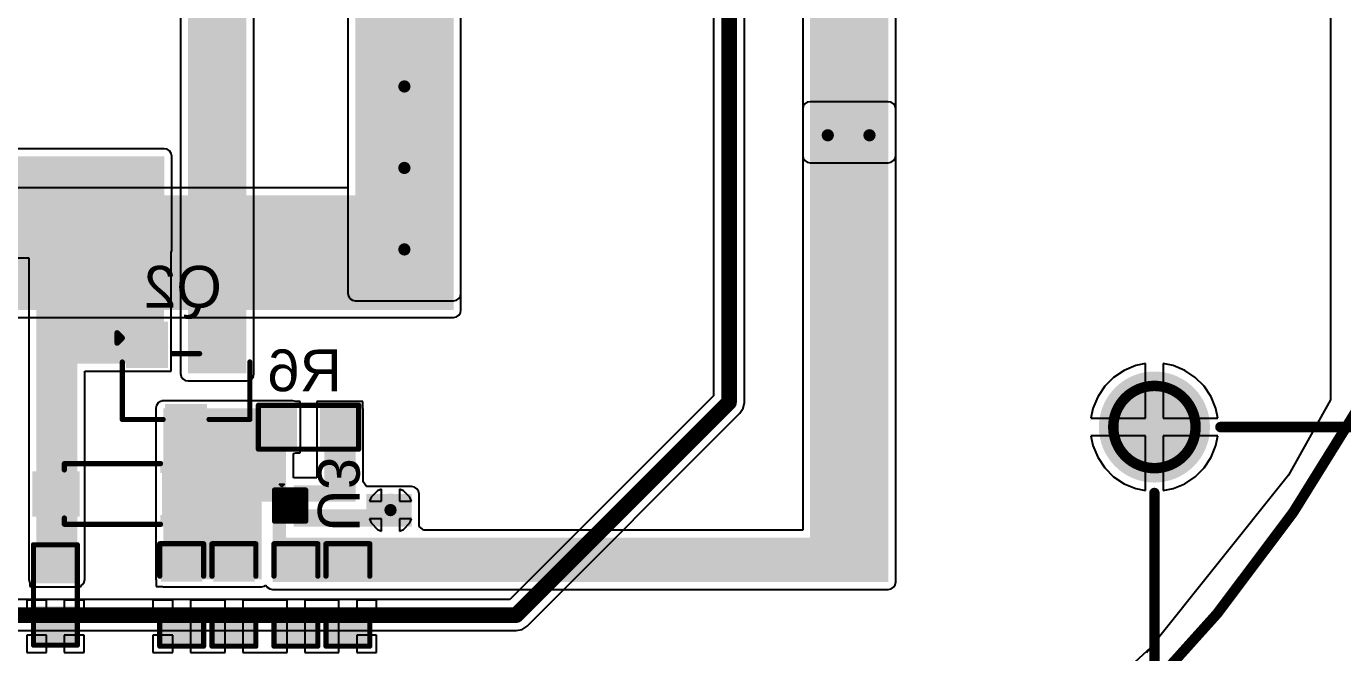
# Model space of a CAD drawing. Header units: millimetres. Extents: x -8 to 110, y -24 to 86.
# Drawn here: x 52.59 to 84.57, y -5.49 to 9.74 of the extents above; entities that cross this region are included whole.
import ezdxf

# ---------------------------------------------------------------- set-up
doc = ezdxf.new("R2010")
doc.units = ezdxf.units.MM
for name, color, linetype in [('BottomLayer', 5, 'Continuous'), ('BottomOverlay', 54, 'Continuous'), ('BottomPaste', 16, 'Continuous'), ('BottomSolder', 6, 'Continuous'), ('Mechanical1', 6, 'Continuous'), ('Mechanical2', 216, 'Continuous'), ('MultiLayer', 9, 'Continuous'), ('PadHoleLayer', 156, 'Continuous'), ('TopLayer', 1, 'Continuous'), ('TopSolder', 216, 'Continuous'), ('ViaHoleLayer', 16, 'Continuous')]:
    doc.layers.add(name, color=color, linetype=linetype)
doc.styles.add('Arial', font='', dxfattribs={"height": 0.2})
doc.styles.get('Arial').set_extended_font_data('Arial')

# ---------------------------------------------------------------- blocks, each defined once
blk = doc.blocks.new('4_WCSP__0_63_0_63__B_5')
at = {"layer": 'BottomLayer'}
for points in [[(-0.275, 0.24), (-0.11, 0.24), (-0.11, 0.075), (-0.275, 0.075)], [(0.075, 0.24), (0.24, 0.24), (0.24, 0.075), (0.075, 0.075)], [(-0.275, -0.11), (-0.11, -0.11), (-0.11, -0.275), (-0.275, -0.275)], [(0.075, -0.11), (0.24, -0.11), (0.24, -0.275), (0.075, -0.275)]]:
    blk.add_hatch(color=5, dxfattribs=at).paths.add_polyline_path(points)
at = {"layer": 'BottomPaste'}
for points in [[(-0.275, 0.24), (-0.11, 0.24), (-0.11, 0.075), (-0.275, 0.075)], [(0.075, 0.24), (0.24, 0.24), (0.24, 0.075), (0.075, 0.075)], [(-0.275, -0.11), (-0.11, -0.11), (-0.11, -0.275), (-0.275, -0.275)], [(0.075, -0.11), (0.24, -0.11), (0.24, -0.275), (0.075, -0.275)]]:
    blk.add_hatch(color=16, dxfattribs=at).paths.add_polyline_path(points)
at = {"layer": 'BottomSolder'}
for points in [[(-0.377, 0.342), (-0.008, 0.342), (-0.008, -0.027), (-0.377, -0.027)], [(-0.027, 0.342), (0.342, 0.342), (0.342, -0.027), (-0.027, -0.027)], [(-0.377, -0.008), (-0.008, -0.008), (-0.008, -0.377), (-0.377, -0.377)], [(-0.027, -0.008), (0.342, -0.008), (0.342, -0.377), (-0.027, -0.377)]]:
    blk.add_hatch(color=6, dxfattribs=at).paths.add_polyline_path(points)
at = {"layer": 'BottomOverlay'}
for p, q in [((-0.535, -0.275), (-0.535, -0.148)), ((-0.535, -0.148), (-0.47, -0.214)), ((-0.466, -0.214), (-0.535, -0.275)), ((-0.47, -0.214), (-0.466, -0.214))]:
    blk.add_line(p, q, dxfattribs=at)
at = {"layer": 'BottomOverlay', "const_width": 0.127}
for points in [[(0.364, 0.366), (-0.393, 0.366)], [(-0.393, -0.39), (-0.393, 0.366)], [(0.364, -0.39), (0.364, 0.366)], [(0.364, -0.39), (-0.393, -0.39)]]:
    blk.add_lwpolyline(points, dxfattribs=at)
at = {"layer": 'BottomOverlay', "const_width": 0.0635}
for points in [[(-0.424, 0.366, 1), (-0.361, 0.366, 1)], [(-0.424, 0.366, 1), (-0.361, 0.366, 1)], [(0.332, 0.366, 1), (0.396, 0.366, 1)], [(0.332, 0.366, 1), (0.396, 0.366, 1)], [(-0.424, -0.39, 1), (-0.361, -0.39, 1)], [(-0.424, -0.39, 1), (-0.361, -0.39, 1)], [(0.332, -0.39, 1), (0.396, -0.39, 1)], [(0.332, -0.39, 1), (0.396, -0.39, 1)]]:
    blk.add_lwpolyline(points, format="xyb", close=True, dxfattribs=at)
blk = doc.blocks.new('RES_0603_B_11')
at = {"layer": 'BottomLayer'}
for points in [[(-1.143, -0.4445), (-1.143, 0.4445), (-0.381, 0.4445), (-0.381, -0.4445)], [(0.381, -0.4445), (0.381, 0.4445), (1.143, 0.4445), (1.143, -0.4445)]]:
    blk.add_hatch(color=5, dxfattribs=at).paths.add_polyline_path(points)
at = {"layer": 'BottomPaste'}
for points in [[(-1.143, -0.4445), (-1.143, 0.4445), (-0.381, 0.4445), (-0.381, -0.4445)], [(0.381, -0.4445), (0.381, 0.4445), (1.143, 0.4445), (1.143, -0.4445)]]:
    blk.add_hatch(color=16, dxfattribs=at).paths.add_polyline_path(points)
at = {"layer": 'BottomSolder'}
for points in [[(-1.2446, -0.5461), (-1.2446, 0.5461), (-0.2794, 0.5461), (-0.2794, -0.5461)], [(0.2794, -0.5461), (0.2794, 0.5461), (1.2446, 0.5461), (1.2446, -0.5461)]]:
    blk.add_hatch(color=6, dxfattribs=at).paths.add_polyline_path(points)
at = {"layer": 'BottomOverlay', "const_width": 0.127}
for points in [[(-1.2192, 0.5334), (1.2192, 0.5334)], [(-1.2192, 0.5334), (-1.2192, -0.5334)], [(1.2192, 0.5334), (1.2192, -0.5334)], [(-1.2192, -0.5334), (1.2192, -0.5334)]]:
    blk.add_lwpolyline(points, dxfattribs=at)
at = {"layer": 'BottomOverlay', "const_width": 0.0635}
for points in [[(-1.25095, 0.5334, 1), (-1.18745, 0.5334, 1)], [(-1.25095, 0.5334, 1), (-1.18745, 0.5334, 1)], [(1.18745, 0.5334, 1), (1.25095, 0.5334, 1)], [(1.18745, 0.5334, 1), (1.25095, 0.5334, 1)], [(-1.25095, -0.5334, 1), (-1.18745, -0.5334, 1)], [(-1.25095, -0.5334, 1), (-1.18745, -0.5334, 1)], [(1.18745, -0.5334, 1), (1.25095, -0.5334, 1)], [(1.18745, -0.5334, 1), (1.25095, -0.5334, 1)]]:
    blk.add_lwpolyline(points, format="xyb", close=True, dxfattribs=at)
blk = doc.blocks.new('R___0603_B_17')
at = {"layer": 'BottomLayer'}
for points in [[(-1.143, -0.4445), (-1.143, 0.4445), (-0.381, 0.4445), (-0.381, -0.4445)], [(0.381, -0.4445), (0.381, 0.4445), (1.143, 0.4445), (1.143, -0.4445)]]:
    blk.add_hatch(color=5, dxfattribs=at).paths.add_polyline_path(points)
at = {"layer": 'BottomPaste'}
for points in [[(-1.143, -0.4445), (-1.143, 0.4445), (-0.381, 0.4445), (-0.381, -0.4445)], [(0.381, -0.4445), (0.381, 0.4445), (1.143, 0.4445), (1.143, -0.4445)]]:
    blk.add_hatch(color=16, dxfattribs=at).paths.add_polyline_path(points)
at = {"layer": 'BottomSolder'}
for points in [[(-1.2446, -0.5461), (-1.2446, 0.5461), (-0.2794, 0.5461), (-0.2794, -0.5461)], [(0.2794, -0.5461), (0.2794, 0.5461), (1.2446, 0.5461), (1.2446, -0.5461)]]:
    blk.add_hatch(color=6, dxfattribs=at).paths.add_polyline_path(points)
at = {"layer": 'BottomOverlay', "const_width": 0.127}
for points in [[(1.2192, 0.5334), (-1.2192, 0.5334)], [(-1.2192, 0.5334), (-1.2192, -0.5334)], [(1.2192, 0.5334), (1.2192, -0.5334)], [(1.2192, -0.5334), (-1.2192, -0.5334)]]:
    blk.add_lwpolyline(points, dxfattribs=at)
at = {"layer": 'BottomOverlay', "const_width": 0.0635}
for points in [[(-1.25095, 0.5334, 1), (-1.18745, 0.5334, 1)], [(-1.25095, 0.5334, 1), (-1.18745, 0.5334, 1)], [(1.18745, 0.5334, 1), (1.25095, 0.5334, 1)], [(1.18745, 0.5334, 1), (1.25095, 0.5334, 1)], [(-1.25095, -0.5334, 1), (-1.18745, -0.5334, 1)], [(-1.25095, -0.5334, 1), (-1.18745, -0.5334, 1)], [(1.18745, -0.5334, 1), (1.25095, -0.5334, 1)], [(1.18745, -0.5334, 1), (1.25095, -0.5334, 1)]]:
    blk.add_lwpolyline(points, format="xyb", close=True, dxfattribs=at)
blk = doc.blocks.new('SOT_23_B_23')
at = {"layer": 'BottomLayer'}
for points in [[(-1.36, 1.46), (-0.54, 1.46), (-0.54, 0.54), (-1.36, 0.54)], [(0.54, 1.46), (1.36, 1.46), (1.36, 0.54), (0.54, 0.54)], [(-0.41, -0.54), (0.41, -0.54), (0.41, -1.46), (-0.41, -1.46)]]:
    blk.add_hatch(color=5, dxfattribs=at).paths.add_polyline_path(points)
at = {"layer": 'BottomPaste'}
for points in [[(-1.36, 1.46), (-0.54, 1.46), (-0.54, 0.54), (-1.36, 0.54)], [(0.54, 1.46), (1.36, 1.46), (1.36, 0.54), (0.54, 0.54)], [(-0.41, -0.54), (0.41, -0.54), (0.41, -1.46), (-0.41, -1.46)]]:
    blk.add_hatch(color=16, dxfattribs=at).paths.add_polyline_path(points)
at = {"layer": 'BottomSolder'}
for points in [[(-1.462, 1.562), (-0.438, 1.562), (-0.438, 0.438), (-1.462, 0.438)], [(0.438, 1.562), (1.462, 1.562), (1.462, 0.438), (0.438, 0.438)], [(-0.512, -0.438), (0.512, -0.438), (0.512, -1.562), (-0.512, -1.562)]]:
    blk.add_hatch(color=6, dxfattribs=at).paths.add_polyline_path(points)
at = {"layer": 'BottomOverlay', "const_width": 0.127}
for points in [[(-1.676, 1.295), (-1.549, 1.168)], [(-1.676, 1.041), (-1.676, 1.295)], [(-1.676, 1.041), (-1.549, 1.168)], [(-1.549, -0.813), (-1.549, 0.584)], [(-0.33, 0.787), (0.33, 0.787)], [(1.549, -0.813), (1.549, 0.584)], [(-1.549, -0.813), (-0.559, -0.813)], [(0.559, -0.813), (1.549, -0.813)]]:
    blk.add_lwpolyline(points, dxfattribs=at)
at = {"layer": 'BottomOverlay', "const_width": 0.0635}
for points in [[(-1.708, 1.295, 1), (-1.645, 1.295, 1)], [(-1.708, 1.295, 1), (-1.645, 1.295, 1)], [(-1.708, 1.041, 1), (-1.645, 1.041, 1)], [(-1.708, 1.041, 1), (-1.645, 1.041, 1)], [(-1.581, 1.168, 1), (-1.518, 1.168, 1)], [(-1.581, 1.168, 1), (-1.518, 1.168, 1)], [(-1.581, 0.584, 1), (-1.518, 0.584, 1)], [(-0.362, 0.787, 1), (-0.298, 0.787, 1)], [(0.298, 0.787, 1), (0.362, 0.787, 1)], [(1.518, 0.584, 1), (1.581, 0.584, 1)], [(-1.581, -0.813, 1), (-1.518, -0.813, 1)], [(-1.581, -0.813, 1), (-1.518, -0.813, 1)], [(-0.591, -0.813, 1), (-0.527, -0.813, 1)], [(0.527, -0.813, 1), (0.591, -0.813, 1)], [(1.518, -0.813, 1), (1.581, -0.813, 1)], [(1.518, -0.813, 1), (1.581, -0.813, 1)]]:
    blk.add_lwpolyline(points, format="xyb", close=True, dxfattribs=at)
blk = doc.blocks.new('SOD_123_B_39')
at = {"layer": 'BottomLayer'}
for points in [[(-2.05, -0.45), (-2.05, 0.45), (-1.1, 0.45), (-1.1, -0.45)], [(1.1, -0.45), (1.1, 0.45), (2.05, 0.45), (2.05, -0.45)]]:
    blk.add_hatch(color=5, dxfattribs=at).paths.add_polyline_path(points)
at = {"layer": 'BottomOverlay'}
for points in [[(0.965, 0.508), (2.819, 0.508), (2.819, 0.8), (0.965, 0.8)], [(2.12, -0.787), (2.819, -0.787), (2.819, 0.787), (2.12, 0.787)], [(0.965, -0.8), (2.819, -0.8), (2.819, -0.508), (0.965, -0.508)]]:
    blk.add_hatch(color=54, dxfattribs=at).paths.add_polyline_path(points)
at = {"layer": 'BottomPaste'}
for points in [[(-2.05, -0.45), (-2.05, 0.45), (-1.1, 0.45), (-1.1, -0.45)], [(1.1, -0.45), (1.1, 0.45), (2.05, 0.45), (2.05, -0.45)]]:
    blk.add_hatch(color=16, dxfattribs=at).paths.add_polyline_path(points)
at = {"layer": 'BottomSolder'}
for points in [[(-2.152, -0.552), (-2.152, 0.552), (-0.998, 0.552), (-0.998, -0.552)], [(0.998, -0.552), (0.998, 0.552), (2.152, 0.552), (2.152, -0.552)]]:
    blk.add_hatch(color=6, dxfattribs=at).paths.add_polyline_path(points)
at = {"layer": 'BottomOverlay', "const_width": 0.127}
for points in [[(-1.372, 0.737), (0.965, 0.737)], [(-1.372, 0.584), (-1.372, 0.737)], [(-1.372, -0.737), (-1.372, -0.584)], [(-1.372, -0.737), (0.965, -0.737)]]:
    blk.add_lwpolyline(points, dxfattribs=at)
at = {"layer": 'BottomOverlay', "const_width": 0.0635}
for points in [[(-1.403, 0.737, 1), (-1.34, 0.737, 1)], [(-1.403, 0.737, 1), (-1.34, 0.737, 1)], [(-1.403, 0.584, 1), (-1.34, 0.584, 1)], [(0.933, 0.737, 1), (0.997, 0.737, 1)], [(-1.403, -0.584, 1), (-1.34, -0.584, 1)], [(-1.403, -0.737, 1), (-1.34, -0.737, 1)], [(-1.403, -0.737, 1), (-1.34, -0.737, 1)], [(0.933, -0.737, 1), (0.997, -0.737, 1)]]:
    blk.add_lwpolyline(points, format="xyb", close=True, dxfattribs=at)
blk = doc.blocks.new('C___0603_B_51')
at = {"layer": 'BottomLayer'}
for points in [[(-1.143, -0.445), (-1.143, 0.445), (-0.381, 0.445), (-0.381, -0.445)], [(0.381, -0.445), (0.381, 0.445), (1.143, 0.445), (1.143, -0.445)]]:
    blk.add_hatch(color=5, dxfattribs=at).paths.add_polyline_path(points)
at = {"layer": 'BottomPaste'}
for points in [[(-1.143, -0.445), (-1.143, 0.445), (-0.381, 0.445), (-0.381, -0.445)], [(0.381, -0.445), (0.381, 0.445), (1.143, 0.445), (1.143, -0.445)]]:
    blk.add_hatch(color=16, dxfattribs=at).paths.add_polyline_path(points)
at = {"layer": 'BottomSolder'}
for points in [[(-1.203, -0.504), (-1.203, 0.504), (-0.321, 0.504), (-0.321, -0.504)], [(0.321, -0.504), (0.321, 0.504), (1.203, 0.504), (1.203, -0.504)]]:
    blk.add_hatch(color=6, dxfattribs=at).paths.add_polyline_path(points)
at = {"layer": 'BottomOverlay', "const_width": 0.127}
for points in [[(-1.245, 0.533), (-1.245, -0.533)], [(-1.245, 0.533), (-0.457, 0.533)], [(0.457, 0.533), (1.245, 0.533)], [(1.245, 0.533), (1.245, -0.533)], [(-1.245, -0.533), (-0.457, -0.533)], [(0.457, -0.533), (1.245, -0.533)]]:
    blk.add_lwpolyline(points, dxfattribs=at)
at = {"layer": 'BottomOverlay', "const_width": 0.0635}
for points in [[(-1.276, 0.533, 1), (-1.213, 0.533, 1)], [(-1.276, 0.533, 1), (-1.213, 0.533, 1)], [(-0.489, 0.533, 1), (-0.425, 0.533, 1)], [(0.425, 0.533, 1), (0.489, 0.533, 1)], [(1.213, 0.533, 1), (1.276, 0.533, 1)], [(1.213, 0.533, 1), (1.276, 0.533, 1)], [(-1.276, -0.533, 1), (-1.213, -0.533, 1)], [(-1.276, -0.533, 1), (-1.213, -0.533, 1)], [(-0.489, -0.533, 1), (-0.425, -0.533, 1)], [(0.425, -0.533, 1), (0.489, -0.533, 1)], [(1.213, -0.533, 1), (1.276, -0.533, 1)], [(1.213, -0.533, 1), (1.276, -0.533, 1)]]:
    blk.add_lwpolyline(points, format="xyb", close=True, dxfattribs=at)
blk = doc.blocks.new('C___0603_B_52')
at = {"layer": 'BottomLayer'}
for points in [[(-1.143, -0.445), (-1.143, 0.445), (-0.381, 0.445), (-0.381, -0.445)], [(0.381, -0.445), (0.381, 0.445), (1.143, 0.445), (1.143, -0.445)]]:
    blk.add_hatch(color=5, dxfattribs=at).paths.add_polyline_path(points)
at = {"layer": 'BottomPaste'}
for points in [[(-1.143, -0.445), (-1.143, 0.445), (-0.381, 0.445), (-0.381, -0.445)], [(0.381, -0.445), (0.381, 0.445), (1.143, 0.445), (1.143, -0.445)]]:
    blk.add_hatch(color=16, dxfattribs=at).paths.add_polyline_path(points)
at = {"layer": 'BottomSolder'}
for points in [[(-1.203, -0.504), (-1.203, 0.504), (-0.321, 0.504), (-0.321, -0.504)], [(0.321, -0.504), (0.321, 0.504), (1.203, 0.504), (1.203, -0.504)]]:
    blk.add_hatch(color=6, dxfattribs=at).paths.add_polyline_path(points)
at = {"layer": 'BottomOverlay', "const_width": 0.127}
for points in [[(-1.245, 0.533), (-1.245, -0.533)], [(-1.245, 0.533), (-0.457, 0.533)], [(0.457, 0.533), (1.245, 0.533)], [(1.245, 0.533), (1.245, -0.533)], [(-1.245, -0.533), (-0.457, -0.533)], [(0.457, -0.533), (1.245, -0.533)]]:
    blk.add_lwpolyline(points, dxfattribs=at)
at = {"layer": 'BottomOverlay', "const_width": 0.0635}
for points in [[(-1.276, 0.533, 1), (-1.213, 0.533, 1)], [(-1.276, 0.533, 1), (-1.213, 0.533, 1)], [(-0.489, 0.533, 1), (-0.425, 0.533, 1)], [(0.425, 0.533, 1), (0.489, 0.533, 1)], [(1.213, 0.533, 1), (1.276, 0.533, 1)], [(1.213, 0.533, 1), (1.276, 0.533, 1)], [(-1.276, -0.533, 1), (-1.213, -0.533, 1)], [(-1.276, -0.533, 1), (-1.213, -0.533, 1)], [(-0.489, -0.533, 1), (-0.425, -0.533, 1)], [(0.425, -0.533, 1), (0.489, -0.533, 1)], [(1.213, -0.533, 1), (1.276, -0.533, 1)], [(1.213, -0.533, 1), (1.276, -0.533, 1)]]:
    blk.add_lwpolyline(points, format="xyb", close=True, dxfattribs=at)
blk = doc.blocks.new('C___0603_B_56')
at = {"layer": 'BottomLayer'}
for points in [[(-1.143, -0.445), (-1.143, 0.445), (-0.381, 0.445), (-0.381, -0.445)], [(0.381, -0.445), (0.381, 0.445), (1.143, 0.445), (1.143, -0.445)]]:
    blk.add_hatch(color=5, dxfattribs=at).paths.add_polyline_path(points)
at = {"layer": 'BottomPaste'}
for points in [[(-1.143, -0.445), (-1.143, 0.445), (-0.381, 0.445), (-0.381, -0.445)], [(0.381, -0.445), (0.381, 0.445), (1.143, 0.445), (1.143, -0.445)]]:
    blk.add_hatch(color=16, dxfattribs=at).paths.add_polyline_path(points)
at = {"layer": 'BottomSolder'}
for points in [[(-1.203, -0.504), (-1.203, 0.504), (-0.321, 0.504), (-0.321, -0.504)], [(0.321, -0.504), (0.321, 0.504), (1.203, 0.504), (1.203, -0.504)]]:
    blk.add_hatch(color=6, dxfattribs=at).paths.add_polyline_path(points)
at = {"layer": 'BottomOverlay', "const_width": 0.127}
for points in [[(-1.245, 0.533), (-1.245, -0.533)], [(-1.245, 0.533), (-0.457, 0.533)], [(0.457, 0.533), (1.245, 0.533)], [(1.245, 0.533), (1.245, -0.533)], [(-1.245, -0.533), (-0.457, -0.533)], [(0.457, -0.533), (1.245, -0.533)]]:
    blk.add_lwpolyline(points, dxfattribs=at)
at = {"layer": 'BottomOverlay', "const_width": 0.0635}
for points in [[(-1.276, 0.533, 1), (-1.213, 0.533, 1)], [(-1.276, 0.533, 1), (-1.213, 0.533, 1)], [(-0.489, 0.533, 1), (-0.425, 0.533, 1)], [(0.425, 0.533, 1), (0.489, 0.533, 1)], [(1.213, 0.533, 1), (1.276, 0.533, 1)], [(1.213, 0.533, 1), (1.276, 0.533, 1)], [(-1.276, -0.533, 1), (-1.213, -0.533, 1)], [(-1.276, -0.533, 1), (-1.213, -0.533, 1)], [(-0.489, -0.533, 1), (-0.425, -0.533, 1)], [(0.425, -0.533, 1), (0.489, -0.533, 1)], [(1.213, -0.533, 1), (1.276, -0.533, 1)], [(1.213, -0.533, 1), (1.276, -0.533, 1)]]:
    blk.add_lwpolyline(points, format="xyb", close=True, dxfattribs=at)
blk = doc.blocks.new('C___0603_B_57')
at = {"layer": 'BottomLayer'}
for points in [[(-1.143, -0.445), (-1.143, 0.445), (-0.381, 0.445), (-0.381, -0.445)], [(0.381, -0.445), (0.381, 0.445), (1.143, 0.445), (1.143, -0.445)]]:
    blk.add_hatch(color=5, dxfattribs=at).paths.add_polyline_path(points)
at = {"layer": 'BottomPaste'}
for points in [[(-1.143, -0.445), (-1.143, 0.445), (-0.381, 0.445), (-0.381, -0.445)], [(0.381, -0.445), (0.381, 0.445), (1.143, 0.445), (1.143, -0.445)]]:
    blk.add_hatch(color=16, dxfattribs=at).paths.add_polyline_path(points)
at = {"layer": 'BottomSolder'}
for points in [[(-1.203, -0.504), (-1.203, 0.504), (-0.321, 0.504), (-0.321, -0.504)], [(0.321, -0.504), (0.321, 0.504), (1.203, 0.504), (1.203, -0.504)]]:
    blk.add_hatch(color=6, dxfattribs=at).paths.add_polyline_path(points)
at = {"layer": 'BottomOverlay', "const_width": 0.127}
for points in [[(-1.245, 0.533), (-1.245, -0.533)], [(-1.245, 0.533), (-0.457, 0.533)], [(0.457, 0.533), (1.245, 0.533)], [(1.245, 0.533), (1.245, -0.533)], [(-1.245, -0.533), (-0.457, -0.533)], [(0.457, -0.533), (1.245, -0.533)]]:
    blk.add_lwpolyline(points, dxfattribs=at)
at = {"layer": 'BottomOverlay', "const_width": 0.0635}
for points in [[(-1.276, 0.533, 1), (-1.213, 0.533, 1)], [(-1.276, 0.533, 1), (-1.213, 0.533, 1)], [(-0.489, 0.533, 1), (-0.425, 0.533, 1)], [(0.425, 0.533, 1), (0.489, 0.533, 1)], [(1.213, 0.533, 1), (1.276, 0.533, 1)], [(1.213, 0.533, 1), (1.276, 0.533, 1)], [(-1.276, -0.533, 1), (-1.213, -0.533, 1)], [(-1.276, -0.533, 1), (-1.213, -0.533, 1)], [(-0.489, -0.533, 1), (-0.425, -0.533, 1)], [(0.425, -0.533, 1), (0.489, -0.533, 1)], [(1.213, -0.533, 1), (1.276, -0.533, 1)], [(1.213, -0.533, 1), (1.276, -0.533, 1)]]:
    blk.add_lwpolyline(points, format="xyb", close=True, dxfattribs=at)

msp = doc.modelspace()

# ---------------------------------------------------------------- hatches: boundary and pattern name
at = {"layer": 'BottomLayer'}
for points in [[(56.515, 1.302), (57.936, 1.302), (57.936, 26.143), (56.515, 26.143)], [(60.579, 3.251), (62.967, 3.251), (62.967, 12.522), (60.579, 12.522)], [(71.634, -3.766), (73.532, -3.766), (73.532, 7.728), (71.634, 7.728)], [(32.13, 4.293), (55.938, 4.293), (55.938, 6.585), (32.13, 6.585)], [(52.831, 1.537), (55.928, 1.537), (55.928, 6.585), (52.831, 6.585)], [(52.831, -3.702), (53.823, -3.702), (53.823, 4.106), (52.831, 4.106)], [(55.917, -3.702), (58.302, -3.702), (58.302, 0.457), (55.917, 0.457)], [(55.917, -0.463), (59.064, -0.463), (59.064, 0.457), (55.917, 0.457)], [(55.981, -2.077), (58.302, -2.077), (58.302, 0.457), (55.981, 0.457)], [(56.058, -1.814), (58.898, -1.814), (58.898, 0.457), (56.058, 0.457)], [(59.826, -1.814), (60.588, -1.814), (60.588, 0.441), (59.826, 0.441)], [(59.083, -1.814), (60.588, -1.814), (60.588, -1.416), (59.083, -1.416)], [(60.852, -2.42), (61.949, -2.42), (61.949, -1.627), (60.852, -1.627)], [(58.57, -3.701), (58.898, -3.701), (58.898, -1.999), (58.57, -1.999)], [(59.083, -2.42), (61.949, -2.42), (61.949, -1.999), (59.083, -1.999)], [(58.57, -3.766), (73.532, -3.766), (73.532, -2.692), (58.57, -2.692)]]:
    msp.add_hatch(color=5, dxfattribs=at).paths.add_polyline_path(points)
h = msp.add_hatch(color=5, dxfattribs=at)
edge = h.paths.add_edge_path()
edge.add_arc((61.773, 8.28), 0.3, 0, 360)
h = msp.add_hatch(color=5, dxfattribs=at)
edge = h.paths.add_edge_path()
edge.add_arc((72.062, 7.093), 0.3, 0, 360)
h = msp.add_hatch(color=5, dxfattribs=at)
edge = h.paths.add_edge_path()
edge.add_arc((73.075, 7.093), 0.3, 0, 360)
h = msp.add_hatch(color=5, dxfattribs=at)
edge = h.paths.add_edge_path()
edge.add_arc((61.773, 6.299), 0.3, 0, 360)
h = msp.add_hatch(color=5, dxfattribs=at)
edge = h.paths.add_edge_path()
edge.add_arc((61.773, 4.318), 0.3, 0, 360)
h = msp.add_hatch(color=5, dxfattribs=at)
edge = h.paths.add_edge_path()
edge.add_arc((80, 0), 1.3, 0, 360)
h = msp.add_hatch(color=5, dxfattribs=at)
edge = h.paths.add_edge_path()
edge.add_arc((61.436, -2.019), 0.3, 0, 360)
at = {"layer": 'BottomSolder'}
h = msp.add_hatch(color=6, dxfattribs=at)
edge = h.paths.add_edge_path()
edge.add_arc((61.773, 8.28), 0.402, 0, 360)
h = msp.add_hatch(color=6, dxfattribs=at)
edge = h.paths.add_edge_path()
edge.add_arc((72.062, 7.093), 0.402, 0, 360)
h = msp.add_hatch(color=6, dxfattribs=at)
edge = h.paths.add_edge_path()
edge.add_arc((73.075, 7.093), 0.402, 0, 360)
h = msp.add_hatch(color=6, dxfattribs=at)
edge = h.paths.add_edge_path()
edge.add_arc((61.773, 6.299), 0.402, 0, 360)
h = msp.add_hatch(color=6, dxfattribs=at)
edge = h.paths.add_edge_path()
edge.add_arc((61.773, 4.318), 0.402, 0, 360)
h = msp.add_hatch(color=6, dxfattribs=at)
edge = h.paths.add_edge_path()
edge.add_arc((80, 0), 1.35, 0, 360)
h = msp.add_hatch(color=6, dxfattribs=at)
edge = h.paths.add_edge_path()
edge.add_arc((61.436, -2.019), 0.402, 0, 360)
at = {"layer": 'MultiLayer'}
h = msp.add_hatch(color=9, dxfattribs=at)
edge = h.paths.add_edge_path()
edge.add_arc((80, 0), 1.3, 0, 360)
at = {"layer": 'PadHoleLayer'}
h = msp.add_hatch(color=156, dxfattribs=at)
edge = h.paths.add_edge_path()
edge.add_arc((80, 0), 1, 0, 360)
at = {"layer": 'TopLayer'}
for points in [[(71.634, 6.604), (73.532, 6.604), (73.532, 32.453), (71.634, 32.453)], [(60.579, 3.251), (62.967, 3.251), (62.967, 12.522), (60.579, 12.522)], [(13.516, 2.845), (62.967, 2.845), (62.967, 5.635), (13.516, 5.635)]]:
    msp.add_hatch(color=1, dxfattribs=at).paths.add_polyline_path(points)
h = msp.add_hatch(color=1, dxfattribs=at)
edge = h.paths.add_edge_path()
edge.add_arc((61.773, 8.28), 0.3, 0, 360)
h = msp.add_hatch(color=1, dxfattribs=at)
edge = h.paths.add_edge_path()
edge.add_arc((72.062, 7.093), 0.3, 0, 360)
h = msp.add_hatch(color=1, dxfattribs=at)
edge = h.paths.add_edge_path()
edge.add_arc((73.075, 7.093), 0.3, 0, 360)
h = msp.add_hatch(color=1, dxfattribs=at)
edge = h.paths.add_edge_path()
edge.add_arc((61.773, 6.299), 0.3, 0, 360)
h = msp.add_hatch(color=1, dxfattribs=at)
edge = h.paths.add_edge_path()
edge.add_arc((61.773, 4.318), 0.3, 0, 360)
h = msp.add_hatch(color=1, dxfattribs=at)
edge = h.paths.add_edge_path()
edge.add_arc((80, 0), 1.3, 0, 360)
h = msp.add_hatch(color=1, dxfattribs=at)
edge = h.paths.add_edge_path()
edge.add_arc((61.436, -2.019), 0.3, 0, 360)
at = {"layer": 'TopSolder'}
h = msp.add_hatch(color=216, dxfattribs=at)
edge = h.paths.add_edge_path()
edge.add_arc((61.773, 8.28), 0.402, 0, 360)
h = msp.add_hatch(color=216, dxfattribs=at)
edge = h.paths.add_edge_path()
edge.add_arc((72.062, 7.093), 0.402, 0, 360)
h = msp.add_hatch(color=216, dxfattribs=at)
edge = h.paths.add_edge_path()
edge.add_arc((73.075, 7.093), 0.402, 0, 360)
h = msp.add_hatch(color=216, dxfattribs=at)
edge = h.paths.add_edge_path()
edge.add_arc((61.773, 6.299), 0.402, 0, 360)
h = msp.add_hatch(color=216, dxfattribs=at)
edge = h.paths.add_edge_path()
edge.add_arc((61.773, 4.318), 0.402, 0, 360)
h = msp.add_hatch(color=216, dxfattribs=at)
edge = h.paths.add_edge_path()
edge.add_arc((80, 0), 1.35, 0, 360)
h = msp.add_hatch(color=216, dxfattribs=at)
edge = h.paths.add_edge_path()
edge.add_arc((61.436, -2.019), 0.402, 0, 360)
at = {"layer": 'ViaHoleLayer'}
h = msp.add_hatch(color=16, dxfattribs=at)
edge = h.paths.add_edge_path()
edge.add_arc((61.773, 8.28), 0.15, 0, 360)
h = msp.add_hatch(color=16, dxfattribs=at)
edge = h.paths.add_edge_path()
edge.add_arc((72.062, 7.093), 0.15, 0, 360)
h = msp.add_hatch(color=16, dxfattribs=at)
edge = h.paths.add_edge_path()
edge.add_arc((73.075, 7.093), 0.15, 0, 360)
h = msp.add_hatch(color=16, dxfattribs=at)
edge = h.paths.add_edge_path()
edge.add_arc((61.773, 6.299), 0.15, 0, 360)
h = msp.add_hatch(color=16, dxfattribs=at)
edge = h.paths.add_edge_path()
edge.add_arc((61.773, 4.318), 0.15, 0, 360)
h = msp.add_hatch(color=16, dxfattribs=at)
edge = h.paths.add_edge_path()
edge.add_arc((61.436, -2.019), 0.15, 0, 360)

# ---------------------------------------------------------------- linework, layer by layer
at = {"layer": 'BottomLayer'}
for p, q in [((84.276, 34.525), (84.276, 0.658)), ((56.334, 24.917), (56.334, 1.302)), ((58.117, 1.302), (58.117, 20.798)), ((60.398, 10.595), (60.398, 3.251)), ((63.148, 3.251), (63.148, 10.595)), ((71.466, 7.797), (71.452, 7.728)), ((71.452, 7.728), (71.452, -2.51)), ((71.505, 7.856), (71.466, 7.797)), ((71.564, 7.895), (71.505, 7.856)), ((71.634, 7.909), (71.564, 7.895)), ((73.532, 7.909), (71.634, 7.909)), ((73.601, 7.895), (73.532, 7.909)), ((73.66, 7.856), (73.601, 7.895)), ((73.699, 7.797), (73.66, 7.856)), ((73.713, 7.728), (73.699, 7.797)), ((73.713, -3.766), (73.713, 7.728)), ((55.938, 6.766), (44.452, 6.766)), ((56.007, 6.752), (55.938, 6.766)), ((56.066, 6.713), (56.007, 6.752)), ((56.106, 6.654), (56.066, 6.713)), ((56.119, 6.585), (56.106, 6.654)), ((56.119, 4.293), (56.119, 6.585)), ((56.109, 4.242), (56.119, 4.293)), ((56.109, 1.537), (56.109, 4.242)), ((34.669, 4.111), (52.649, 4.111)), ((52.649, 4.111), (52.649, 1.537)), ((60.398, 3.251), (60.412, 3.182)), ((63.134, 3.182), (63.148, 3.251)), ((60.412, 3.182), (60.451, 3.123)), ((60.451, 3.123), (60.51, 3.084)), ((60.51, 3.084), (60.579, 3.07)), ((60.579, 3.07), (62.967, 3.07)), ((62.967, 3.07), (63.036, 3.084)), ((63.036, 3.084), (63.095, 3.123)), ((63.095, 3.123), (63.134, 3.182)), ((52.649, 1.537), (52.649, -3.702)), ((54.004, -3.702), (54.004, 1.356)), ((54.004, 1.356), (55.928, 1.356)), ((55.928, 1.356), (55.946, 1.359)), ((55.946, 1.359), (56.106, 1.359)), ((56.106, 1.519), (56.109, 1.537)), ((56.106, 1.359), (56.106, 1.519)), ((56.334, 1.302), (56.348, 1.232)), ((58.104, 1.232), (58.117, 1.302)), ((79.264, 1.377), (79.009, 1.207)), ((79.547, 1.494), (79.264, 1.377)), ((79.784, 1.541), (79.547, 1.494)), ((79.784, 0.216), (79.784, 1.541)), ((80.453, 1.494), (80.216, 1.541)), ((80.216, 1.541), (80.216, 0.216)), ((80.736, 1.377), (80.453, 1.494)), ((80.991, 1.207), (80.736, 1.377)), ((56.348, 1.232), (56.387, 1.174)), ((56.387, 1.174), (56.446, 1.134)), ((56.446, 1.134), (56.515, 1.121)), ((56.515, 1.121), (57.936, 1.121)), ((57.936, 1.121), (58.006, 1.134)), ((58.006, 1.134), (58.064, 1.174)), ((58.064, 1.174), (58.104, 1.232)), ((78.793, 0.991), (78.623, 0.736)), ((79.009, 1.207), (78.793, 0.991)), ((81.207, 0.991), (80.991, 1.207)), ((81.377, 0.736), (81.207, 0.991)), ((78.623, 0.736), (78.506, 0.453)), ((81.494, 0.453), (81.377, 0.736)), ((84.276, 0.658), (83.26, -1.174)), ((55.749, 0.526), (55.736, 0.457)), ((55.736, 0.457), (55.736, -0.463)), ((55.789, 0.585), (55.749, 0.526)), ((55.847, 0.624), (55.789, 0.585)), ((55.88, 0.631), (55.847, 0.624)), ((55.899, 0.635), (55.88, 0.635)), ((55.88, 0.635), (55.88, 0.631)), ((55.917, 0.638), (55.899, 0.635)), ((59.064, 0.638), (55.917, 0.638)), ((59.133, 0.624), (59.064, 0.638)), ((59.143, 0.618), (59.133, 0.624)), ((59.242, 0.618), (59.143, 0.618)), ((59.242, 0.475), (59.242, 0.618)), ((59.245, 0.457), (59.242, 0.475)), ((59.245, -0.463), (59.245, 0.457)), ((59.648, 0.458), (59.645, 0.441)), ((59.645, 0.441), (59.645, -1.235)), ((59.809, 0.618), (59.648, 0.618)), ((59.648, 0.618), (59.648, 0.458)), ((59.826, 0.622), (59.809, 0.618)), ((60.588, 0.622), (59.826, 0.622)), ((60.606, 0.618), (60.588, 0.622)), ((60.766, 0.618), (60.606, 0.618)), ((60.766, 0.458), (60.766, 0.618)), ((60.769, 0.441), (60.766, 0.458)), ((60.769, -1.333), (60.769, 0.441)), ((78.506, 0.453), (78.458, 0.216)), ((81.541, 0.216), (81.494, 0.453)), ((78.458, 0.216), (79.784, 0.216)), ((80.216, 0.216), (81.541, 0.216)), ((79.784, -0.216), (78.458, -0.216)), ((78.458, -0.216), (78.506, -0.453)), ((79.784, -1.541), (79.784, -0.216)), ((81.541, -0.216), (80.216, -0.216)), ((80.216, -0.216), (80.216, -1.541)), ((81.494, -0.453), (81.541, -0.216)), ((55.736, -0.463), (55.736, -3.702)), ((59.079, -0.641), (59.133, -0.63)), ((59.133, -0.63), (59.14, -0.626)), ((59.14, -0.626), (59.242, -0.626)), ((59.242, -0.481), (59.245, -0.463)), ((59.242, -0.626), (59.242, -0.481)), ((78.506, -0.453), (78.623, -0.736)), ((81.377, -0.736), (81.494, -0.453)), ((59.079, -1.232), (59.079, -0.641)), ((78.623, -0.736), (78.793, -0.991)), ((81.207, -0.991), (81.377, -0.736)), ((59.083, -1.235), (59.079, -1.232)), ((59.645, -1.235), (59.083, -1.235)), ((78.793, -0.991), (79.009, -1.207)), ((79.009, -1.207), (79.264, -1.377)), ((83.26, -1.174), (79.806, -5.492)), ((80.736, -1.377), (80.991, -1.207)), ((80.991, -1.207), (81.207, -0.991)), ((60.852, -1.446), (60.769, -1.333)), ((61.949, -1.446), (60.852, -1.446)), ((62.019, -1.46), (61.949, -1.446)), ((62.078, -1.499), (62.019, -1.46)), ((62.117, -1.558), (62.078, -1.499)), ((62.131, -1.627), (62.117, -1.558)), ((79.264, -1.377), (79.547, -1.494)), ((79.547, -1.494), (79.784, -1.541)), ((80.216, -1.541), (80.453, -1.494)), ((80.453, -1.494), (80.736, -1.377)), ((62.131, -2.42), (62.131, -1.627)), ((62.242, -2.51), (62.131, -2.42)), ((71.452, -2.51), (62.242, -2.51)), ((52.649, -3.702), (52.663, -3.771)), ((52.663, -3.771), (52.671, -3.783)), ((52.671, -3.783), (52.671, -3.88)), ((53.915, -3.854), (53.951, -3.83)), ((53.951, -3.83), (53.99, -3.771)), ((53.99, -3.771), (54.004, -3.702)), ((55.736, -3.702), (55.739, -3.72)), ((55.739, -3.72), (55.739, -3.88)), ((73.66, -3.895), (73.699, -3.836)), ((73.699, -3.836), (73.713, -3.766)), ((52.671, -3.88), (52.813, -3.88)), ((52.813, -3.88), (52.831, -3.883)), ((52.831, -3.883), (53.823, -3.883)), ((53.823, -3.883), (53.84, -3.88)), ((53.84, -3.88), (53.915, -3.88)), ((53.915, -3.88), (53.915, -3.854)), ((55.739, -3.88), (55.899, -3.88)), ((55.899, -3.88), (55.917, -3.883)), ((55.917, -3.883), (58.302, -3.883)), ((58.302, -3.883), (58.371, -3.869)), ((58.371, -3.869), (58.409, -3.845)), ((58.409, -3.845), (58.442, -3.895)), ((58.442, -3.895), (58.501, -3.934)), ((58.501, -3.934), (58.57, -3.948)), ((58.57, -3.948), (73.532, -3.948)), ((73.532, -3.948), (73.601, -3.934)), ((73.601, -3.934), (73.66, -3.895)), ((53.077, -4.21), (52.595, -4.21)), ((52.595, -4.21), (52.595, -4.629)), ((53.077, -4.629), (53.077, -4.21)), ((53.992, -4.21), (53.509, -4.21)), ((53.509, -4.21), (53.509, -4.629)), ((53.992, -4.629), (53.992, -4.21)), ((56.145, -4.21), (55.663, -4.21)), ((55.663, -4.21), (55.663, -4.629)), ((56.145, -4.629), (56.145, -4.21)), ((57.415, -4.21), (56.577, -4.21)), ((56.577, -4.21), (56.577, -4.845)), ((57.415, -4.845), (57.415, -4.21)), ((58.312, -4.21), (57.847, -4.21)), ((57.847, -4.21), (57.847, -4.845)), ((58.439, -4.209), (58.312, -4.21)), ((58.456, -4.209), (58.439, -4.209)), ((58.921, -4.209), (58.456, -4.209)), ((58.921, -4.844), (58.921, -4.209)), ((60.184, -4.209), (59.353, -4.209)), ((59.353, -4.209), (59.353, -4.844)), ((60.184, -4.844), (60.184, -4.209)), ((61.098, -4.209), (60.616, -4.209)), ((60.616, -4.209), (60.616, -4.628)), ((61.098, -4.628), (61.098, -4.209)), ((52.595, -4.629), (53.077, -4.629)), ((53.509, -4.629), (53.992, -4.629)), ((55.663, -4.629), (56.145, -4.629)), ((60.616, -4.628), (61.098, -4.628)), ((53.077, -5.061), (52.595, -5.061)), ((52.595, -5.061), (52.595, -5.48)), ((53.077, -5.48), (53.077, -5.061)), ((53.992, -5.061), (53.509, -5.061)), ((53.509, -5.061), (53.509, -5.48)), ((53.992, -5.48), (53.992, -5.061)), ((56.145, -5.061), (55.663, -5.061)), ((55.663, -5.061), (55.663, -5.48)), ((56.145, -5.48), (56.145, -5.061)), ((56.577, -4.845), (56.577, -5.48)), ((57.415, -5.48), (57.415, -4.845)), ((57.847, -4.845), (57.847, -5.48)), ((58.921, -5.479), (58.921, -4.844)), ((59.353, -4.844), (59.353, -5.479)), ((60.184, -5.479), (60.184, -4.844)), ((61.098, -5.06), (60.616, -5.06)), ((60.616, -5.06), (60.616, -5.479)), ((61.098, -5.479), (61.098, -5.06)), ((52.595, -5.48), (53.077, -5.48)), ((53.509, -5.48), (53.992, -5.48)), ((55.663, -5.48), (56.145, -5.48)), ((56.577, -5.48), (57.415, -5.48)), ((57.847, -5.48), (58.312, -5.48)), ((58.312, -5.48), (58.33, -5.48)), ((58.33, -5.48), (58.456, -5.479)), ((58.456, -5.479), (58.921, -5.479)), ((59.353, -5.479), (60.184, -5.479)), ((60.616, -5.479), (61.098, -5.479))]:
    msp.add_line(p, q, dxfattribs=at)
at = {"layer": 'Mechanical1', "const_width": 0.254}
for points in [[(81.604, 0), (96.62, 0)], [(80, -20.085), (80, -1.604)]]:
    msp.add_lwpolyline(points, dxfattribs=at)
at = {"layer": 'Mechanical1', "const_width": 0.127}
for points in [[(81.54, 0, 1), (81.667, 0, 1)], [(79.936, -1.604, 1), (80.063, -1.604, 1)]]:
    msp.add_lwpolyline(points, format="xyb", close=True, dxfattribs=at)
at = {"layer": 'Mechanical2', "const_width": 0.254}
for points in [[(79, 0, -1), (81, 0)], [(85, 0.544, -0.132866), (72.195, -12.5)], [(81, 0, -1), (79, 0)]]:
    msp.add_lwpolyline(points, format="xyb", dxfattribs=at)
at = {"layer": 'Mechanical2', "const_width": 0.127}
for points in [[(78.936, 0, 1), (79.063, 0, 1)], [(78.936, 0, 1), (79.063, 0, 1)], [(80.936, 0, 1), (81.063, 0, 1)], [(80.936, 0, 1), (81.063, 0, 1)]]:
    msp.add_lwpolyline(points, format="xyb", close=True, dxfattribs=at)
at = {"layer": 'TopLayer'}
for p, q in [((84.276, 34.525), (84.276, 0.658)), ((73.713, 6.604), (73.713, 32.453)), ((71.452, 31.137), (71.452, 6.604)), ((69.286, 29.773), (69.286, 0.755)), ((70.037, 0.599), (70.037, 29.773)), ((60.398, 12.522), (60.398, 5.816)), ((63.148, 5.635), (63.148, 12.522)), ((71.452, 6.604), (71.466, 6.535)), ((71.466, 6.535), (71.505, 6.476)), ((71.505, 6.476), (71.564, 6.437)), ((71.564, 6.437), (71.634, 6.423)), ((71.634, 6.423), (73.532, 6.423)), ((73.532, 6.423), (73.601, 6.437)), ((73.601, 6.437), (73.66, 6.476)), ((73.66, 6.476), (73.699, 6.535)), ((73.699, 6.535), (73.713, 6.604)), ((60.398, 5.816), (13.516, 5.816)), ((63.148, 2.845), (63.148, 5.635)), ((31.997, 2.664), (62.967, 2.664)), ((62.967, 2.664), (63.036, 2.677)), ((63.036, 2.677), (63.095, 2.717)), ((63.095, 2.717), (63.134, 2.775)), ((63.134, 2.775), (63.148, 2.845)), ((79.264, 1.377), (79.009, 1.207)), ((79.547, 1.494), (79.264, 1.377)), ((79.784, 1.541), (79.547, 1.494)), ((79.784, 0.216), (79.784, 1.541)), ((80.453, 1.494), (80.216, 1.541)), ((80.216, 1.541), (80.216, 0.216)), ((80.736, 1.377), (80.453, 1.494)), ((80.991, 1.207), (80.736, 1.377)), ((78.793, 0.991), (78.623, 0.736)), ((79.009, 1.207), (78.793, 0.991)), ((81.207, 0.991), (80.991, 1.207)), ((81.377, 0.736), (81.207, 0.991)), ((69.286, 0.755), (64.335, -4.196)), ((78.623, 0.736), (78.506, 0.453)), ((81.494, 0.453), (81.377, 0.736)), ((84.276, 0.658), (83.26, -1.174)), ((64.756, -4.838), (69.927, 0.334)), ((69.927, 0.334), (70.009, 0.455)), ((70.009, 0.455), (70.037, 0.599)), ((78.506, 0.453), (78.458, 0.216)), ((81.541, 0.216), (81.494, 0.453)), ((78.458, 0.216), (79.784, 0.216)), ((80.216, 0.216), (81.541, 0.216)), ((79.784, -0.216), (78.458, -0.216)), ((78.458, -0.216), (78.506, -0.453)), ((79.784, -1.541), (79.784, -0.216)), ((81.541, -0.216), (80.216, -0.216)), ((80.216, -0.216), (80.216, -1.541)), ((81.494, -0.453), (81.541, -0.216)), ((78.506, -0.453), (78.623, -0.736)), ((81.377, -0.736), (81.494, -0.453)), ((78.623, -0.736), (78.793, -0.991)), ((81.207, -0.991), (81.377, -0.736)), ((78.793, -0.991), (79.009, -1.207)), ((79.009, -1.207), (79.264, -1.377)), ((83.26, -1.174), (79.902, -5.372)), ((80.736, -1.377), (80.991, -1.207)), ((80.991, -1.207), (81.207, -0.991)), ((61.122, -1.55), (60.966, -1.705)), ((61.22, -1.509), (61.122, -1.55)), ((61.22, -1.803), (61.22, -1.509)), ((61.75, -1.55), (61.652, -1.509)), ((61.652, -1.509), (61.652, -1.803)), ((61.905, -1.705), (61.75, -1.55)), ((79.264, -1.377), (79.547, -1.494)), ((79.547, -1.494), (79.784, -1.541)), ((80.216, -1.541), (80.453, -1.494)), ((80.453, -1.494), (80.736, -1.377)), ((60.966, -1.705), (60.925, -1.803)), ((60.925, -1.803), (61.22, -1.803)), ((61.652, -1.803), (61.946, -1.803)), ((61.946, -1.803), (61.905, -1.705)), ((61.22, -2.235), (60.925, -2.235)), ((60.925, -2.235), (60.966, -2.333)), ((61.22, -2.529), (61.22, -2.235)), ((61.946, -2.235), (61.652, -2.235)), ((61.652, -2.235), (61.652, -2.529)), ((61.905, -2.333), (61.946, -2.235)), ((60.966, -2.333), (61.122, -2.489)), ((61.122, -2.489), (61.22, -2.529)), ((61.652, -2.529), (61.75, -2.489)), ((61.75, -2.489), (61.905, -2.333)), ((64.335, -4.196), (42.54, -4.196)), ((42.54, -4.948), (64.491, -4.948)), ((64.491, -4.948), (64.634, -4.919)), ((64.634, -4.919), (64.756, -4.838)), ((79.902, -5.372), (75.602, -9.281))]:
    msp.add_line(p, q, dxfattribs=at)
at = {"layer": 'TopLayer', "const_width": 0.381}
for points in [[(69.662, 0.599), (69.662, 30.074)], [(64.491, -4.572), (69.662, 0.599)], [(42.24, -4.572), (64.491, -4.572)]]:
    msp.add_lwpolyline(points, dxfattribs=at)
at = {"layer": 'TopLayer', "const_width": 0.191}
for points in [[(69.566, 0.599, 1), (69.757, 0.599, 1)], [(69.566, 0.599, 1), (69.757, 0.599, 1)], [(64.395, -4.572, 1), (64.586, -4.572, 1)], [(64.395, -4.572, 1), (64.586, -4.572, 1)]]:
    msp.add_lwpolyline(points, format="xyb", close=True, dxfattribs=at)

# ---------------------------------------------------------------- block references
for name, p in [('SOT_23_B_23', (56.468, 0.997)), ('SOD_123_B_39', (54.881, -1.627))]:
    msp.add_blockref(name, p)
for name, p, rotation in [('R___0603_B_17', (59.445, -0.004), 180), ('4_WCSP__0_63_0_63__B_5', (59.008, -1.924), 270), ('RES_0603_B_11', (53.293, -4.083), 90), ('C___0603_B_57', (56.361, -4.083), 90), ('C___0603_B_56', (57.631, -4.083), 90), ('C___0603_B_52', (59.137, -4.082), 90), ('C___0603_B_51', (60.4, -4.082), 90)]:
    msp.add_blockref(name, p, dxfattribs=dict(rotation=rotation))

# ---------------------------------------------------------------- texts
at = {"layer": 'BottomOverlay', "style": 'Arial', "text_generation_flag": 2}
for s, p in [('Q2', (57.335, 2.902)), ('R6', (60.256, 0.87))]:
    msp.add_text(s, height=1.016, dxfattribs=at).set_placement(p)
msp.add_text('U3', height=1.016, rotation=270, dxfattribs=at).set_placement((59.671, -2.545))

doc.saveas('drawing.dxf')
